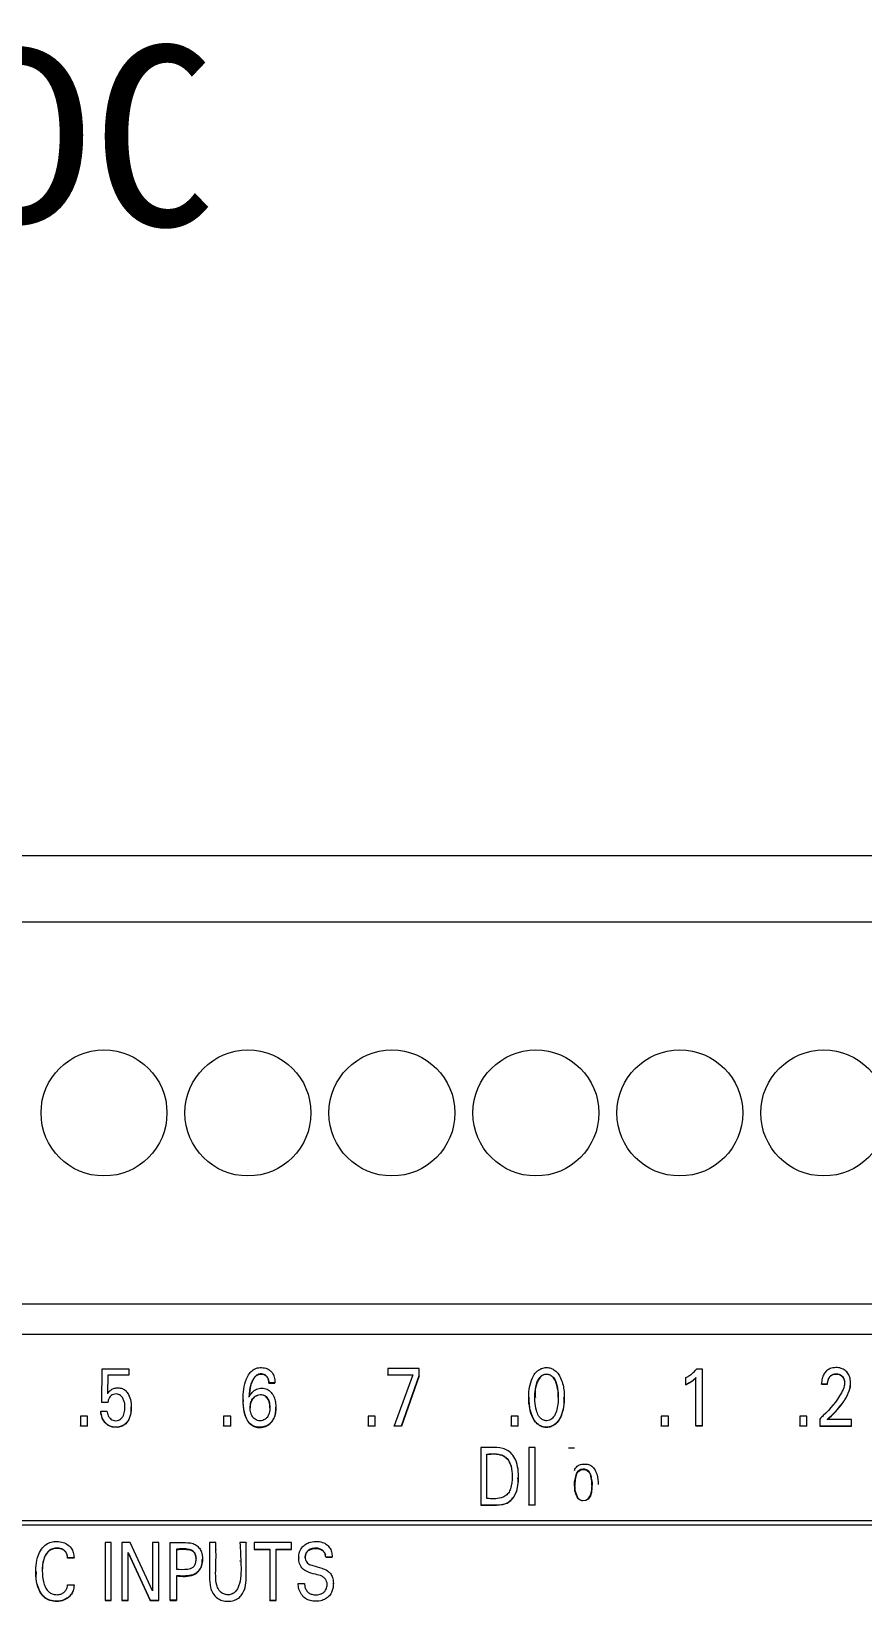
# Model space of a CAD drawing. Header units: millimetres. Extents: x 983 to 2111, y 2638 to 4457.
# Drawn here: x 2006.11 to 2029.21, y 4242.22 to 4285.84 of the extents above; entities that cross this region are included whole.
import ezdxf

# ---------------------------------------------------------------- set-up
doc = ezdxf.new("R2010")
doc.units = ezdxf.units.MM
doc.styles.get("Standard").update_dxf_attribs({"font": ''})
doc.styles.get('Standard').set_extended_font_data('SimSun')

# ---------------------------------------------------------------- blocks, each defined once
blk = doc.blocks.new('1215DCDCDC')
at = {"color": 7, "linetype": 'Continuous', "lineweight": 15}
for p, q in [((1961.489, 4262.945), (2042.769, 4262.945)), ((2042.769, 4261.095), (1961.489, 4261.095)), ((1961.489, 4250.495), (2042.262, 4250.495)), ((2039.879, 4249.645), (1963.129, 4249.645)), ((2008.066, 4247.756), (2008.077, 4248.689)), ((2008.077, 4248.689), (2008.818, 4248.689)), ((2008.238, 4248.515), (2008.228, 4248.002)), ((2008.238, 4248.508), (2008.228, 4247.995)), ((2008.818, 4248.515), (2008.238, 4248.515)), ((2008.238, 4248.515), (2008.238, 4248.508)), ((2008.818, 4248.508), (2008.238, 4248.508)), ((2008.818, 4248.689), (2008.818, 4248.515)), ((2008.818, 4248.515), (2008.818, 4248.508)), ((2016.019, 4248.698), (2016.019, 4248.52)), ((2016.889, 4248.698), (2016.019, 4248.698)), ((2016.019, 4248.52), (2016.709, 4248.52)), ((2016.019, 4248.513), (2016.019, 4248.52)), ((2016.706, 4248.513), (2016.019, 4248.513)), ((2016.709, 4248.52), (2016.193, 4247.102)), ((2016.399, 4247.102), (2016.889, 4248.503)), ((2016.889, 4248.496), (2016.399, 4247.095)), ((2016.889, 4248.503), (2016.889, 4248.698)), ((2016.889, 4248.496), (2016.889, 4248.503)), ((2024.294, 4248.245), (2024.294, 4248.444)), ((2024.575, 4247.102), (2024.575, 4248.443)), ((2024.601, 4248.689), (2024.746, 4248.689)), ((2024.746, 4248.689), (2024.746, 4247.102)), ((2012.878, 4248.299), (2012.71, 4248.299)), ((2012.71, 4248.292), (2012.71, 4248.299)), ((2012.71, 4248.292), (2012.878, 4248.292)), ((2012.878, 4248.292), (2012.878, 4248.299)), ((2024.294, 4248.245), (2024.294, 4248.238)), ((2028.067, 4248.267), (2028.233, 4248.267)), ((2028.067, 4248.26), (2028.067, 4248.267)), ((2028.067, 4248.26), (2028.233, 4248.26)), ((2028.233, 4248.26), (2028.233, 4248.267)), ((2028.871, 4248.299), (2028.871, 4248.306)), ((2008.238, 4247.756), (2008.066, 4247.756)), ((2008.066, 4247.756), (2008.066, 4247.749)), ((2008.238, 4247.749), (2008.066, 4247.749)), ((2008.238, 4247.756), (2008.238, 4247.749)), ((2008.885, 4247.614), (2008.885, 4247.621)), ((2011.996, 4247.827), (2011.996, 4247.82)), ((2012.192, 4247.607), (2012.192, 4247.6)), ((2012.905, 4247.608), (2012.905, 4247.62)), ((2019.931, 4247.899), (2019.931, 4247.892)), ((2020.919, 4247.897), (2020.919, 4247.904)), ((2007.473, 4247.372), (2007.473, 4247.102)), ((2007.671, 4247.372), (2007.473, 4247.372)), ((2007.473, 4247.102), (2007.671, 4247.102)), ((2007.473, 4247.095), (2007.473, 4247.102)), ((2007.671, 4247.102), (2007.671, 4247.372)), ((2007.671, 4247.095), (2007.671, 4247.102)), ((2008.037, 4247.513), (2008.037, 4247.506)), ((2008.037, 4247.513), (2008.212, 4247.513)), ((2011.651, 4247.372), (2011.453, 4247.372)), ((2011.453, 4247.372), (2011.453, 4247.102)), ((2011.453, 4247.102), (2011.651, 4247.102)), ((2011.453, 4247.095), (2011.453, 4247.102)), ((2011.651, 4247.102), (2011.651, 4247.372)), ((2011.651, 4247.095), (2011.651, 4247.102)), ((2015.469, 4247.372), (2015.469, 4247.102)), ((2015.666, 4247.372), (2015.469, 4247.372)), ((2015.469, 4247.102), (2015.666, 4247.102)), ((2015.469, 4247.095), (2015.469, 4247.102)), ((2015.666, 4247.102), (2015.666, 4247.372)), ((2015.666, 4247.095), (2015.666, 4247.102)), ((2016.193, 4247.102), (2016.399, 4247.102)), ((2016.193, 4247.095), (2016.193, 4247.102)), ((2016.399, 4247.095), (2016.399, 4247.102)), ((2019.44, 4247.372), (2019.44, 4247.102)), ((2019.638, 4247.372), (2019.44, 4247.372)), ((2019.44, 4247.102), (2019.638, 4247.102)), ((2019.44, 4247.095), (2019.44, 4247.102)), ((2019.638, 4247.102), (2019.638, 4247.372)), ((2019.638, 4247.095), (2019.638, 4247.102)), ((2023.81, 4247.372), (2023.612, 4247.372)), ((2023.612, 4247.372), (2023.612, 4247.102)), ((2023.612, 4247.102), (2023.81, 4247.102)), ((2023.612, 4247.095), (2023.612, 4247.102)), ((2023.81, 4247.102), (2023.81, 4247.372)), ((2023.81, 4247.095), (2023.81, 4247.102)), ((2024.746, 4247.102), (2024.575, 4247.102)), ((2024.575, 4247.102), (2024.575, 4247.095)), ((2024.746, 4247.102), (2024.746, 4247.095)), ((2027.658, 4247.372), (2027.461, 4247.372)), ((2027.461, 4247.372), (2027.461, 4247.102)), ((2027.461, 4247.102), (2027.658, 4247.102)), ((2027.461, 4247.095), (2027.461, 4247.102)), ((2027.658, 4247.102), (2027.658, 4247.372)), ((2027.658, 4247.095), (2027.658, 4247.102)), ((2028.015, 4247.293), (2028.015, 4247.102)), ((2028.015, 4247.102), (2028.897, 4247.102)), ((2028.015, 4247.102), (2028.015, 4247.095)), ((2028.897, 4247.276), (2028.223, 4247.276)), ((2028.897, 4247.102), (2028.897, 4247.276)), ((2028.897, 4247.095), (2028.897, 4247.102)), ((2007.671, 4247.095), (2007.473, 4247.095)), ((2011.651, 4247.095), (2011.453, 4247.095)), ((2015.666, 4247.095), (2015.469, 4247.095)), ((2016.399, 4247.095), (2016.193, 4247.095)), ((2019.638, 4247.095), (2019.44, 4247.095)), ((2023.81, 4247.095), (2023.612, 4247.095)), ((2024.746, 4247.095), (2024.575, 4247.095)), ((2027.658, 4247.095), (2027.461, 4247.095)), ((2028.015, 4247.095), (2028.897, 4247.095)), ((2018.595, 4246.503), (2018.595, 4244.907)), ((2018.77, 4245.088), (2018.77, 4246.322)), ((2020.108, 4246.503), (2019.933, 4246.503)), ((2019.933, 4246.503), (2019.933, 4244.907)), ((2020.108, 4244.907), (2020.108, 4246.503)), ((2021.035, 4246.497), (2021.2, 4246.497)), ((2021.2, 4245.875), (2021.2, 4245.868)), ((2019.645, 4245.66), (2019.645, 4245.667)), ((2021.198, 4245.458), (2021.198, 4245.451)), ((2021.697, 4245.462), (2021.697, 4245.469)), ((2018.595, 4244.907), (2018.595, 4244.9)), ((2019.933, 4244.907), (2020.108, 4244.907)), ((2019.933, 4244.9), (2019.933, 4244.907)), ((2020.108, 4244.9), (2019.933, 4244.9)), ((2020.108, 4244.9), (2020.108, 4244.907)), ((1982.329, 4244.359), (2041.434, 4244.359)), ((1982.329, 4244.352), (2041.434, 4244.352)), ((2041.324, 4244.469), (1982.439, 4244.469)), ((2008.162, 4243.86), (2008.162, 4242.264)), ((2008.326, 4243.86), (2008.162, 4243.86)), ((2008.326, 4242.264), (2008.326, 4243.86)), ((2008.624, 4243.86), (2008.624, 4242.264)), ((2008.852, 4243.86), (2008.624, 4243.86)), ((2009.477, 4242.522), (2008.852, 4243.86)), ((2009.477, 4243.86), (2009.477, 4242.522)), ((2009.651, 4243.86), (2009.477, 4243.86)), ((2009.651, 4242.264), (2009.651, 4243.86)), ((2009.965, 4242.264), (2009.965, 4243.86)), ((2010.14, 4243.679), (2010.14, 4243.123)), ((2011.238, 4243.86), (2011.063, 4243.86)), ((2011.238, 4243.677), (2011.238, 4243.67)), ((2012.079, 4243.86), (2011.905, 4243.86)), ((2011.905, 4243.86), (2011.905, 4243.853)), ((2012.079, 4243.86), (2012.079, 4243.853)), ((2012.305, 4243.86), (2012.305, 4243.679)), ((2013.338, 4243.86), (2012.305, 4243.86)), ((2012.305, 4243.679), (2012.734, 4243.679)), ((2012.305, 4243.679), (2012.305, 4243.672)), ((2012.305, 4243.672), (2012.734, 4243.672)), ((2012.734, 4243.679), (2012.734, 4242.264)), ((2012.909, 4243.679), (2013.338, 4243.679)), ((2012.909, 4242.264), (2012.909, 4243.679)), ((2012.909, 4243.672), (2013.338, 4243.672)), ((2013.338, 4243.679), (2013.338, 4243.86)), ((2013.338, 4243.672), (2013.338, 4243.679)), ((2007.296, 4243.437), (2007.117, 4243.437)), ((2007.117, 4243.437), (2007.117, 4243.43)), ((2007.296, 4243.43), (2007.117, 4243.43)), ((2007.296, 4243.438), (2007.296, 4243.445)), ((2007.296, 4243.43), (2007.296, 4243.437)), ((2008.798, 4243.588), (2009.416, 4242.264)), ((2008.798, 4242.264), (2008.798, 4243.588)), ((2008.798, 4243.581), (2009.416, 4242.257)), ((2010.863, 4243.394), (2010.863, 4243.401)), ((2011.238, 4243.376), (2011.238, 4243.383)), ((2011.905, 4243.35), (2011.905, 4243.357)), ((2013.539, 4243.44), (2013.539, 4243.433)), ((2014.289, 4243.454), (2014.289, 4243.461)), ((2014.467, 4243.461), (2014.289, 4243.461)), ((2014.289, 4243.454), (2014.467, 4243.454)), ((2014.467, 4243.469), (2014.467, 4243.476)), ((2014.467, 4243.454), (2014.467, 4243.461)), ((2006.235, 4243.055), (2006.235, 4243.048)), ((2010.14, 4242.942), (2010.14, 4242.264)), ((2011.061, 4242.989), (2011.061, 4242.982)), ((2012.082, 4242.947), (2012.082, 4242.954)), ((2007.117, 4242.687), (2007.296, 4242.687)), ((2007.296, 4242.68), (2007.296, 4242.687)), ((2013.527, 4242.727), (2013.703, 4242.727)), ((2013.527, 4242.716), (2013.527, 4242.709)), ((2014.501, 4242.727), (2014.501, 4242.734)), ((2008.162, 4242.264), (2008.326, 4242.264)), ((2008.162, 4242.264), (2008.162, 4242.257)), ((2008.162, 4242.257), (2008.326, 4242.257)), ((2008.326, 4242.257), (2008.326, 4242.264)), ((2008.624, 4242.264), (2008.798, 4242.264)), ((2008.624, 4242.264), (2008.624, 4242.257)), ((2008.624, 4242.257), (2008.798, 4242.257)), ((2008.798, 4242.257), (2008.798, 4242.264)), ((2009.416, 4242.264), (2009.651, 4242.264)), ((2009.416, 4242.257), (2009.416, 4242.264)), ((2009.416, 4242.257), (2009.651, 4242.257)), ((2009.651, 4242.257), (2009.651, 4242.264)), ((2010.14, 4242.264), (2009.965, 4242.264)), ((2009.965, 4242.257), (2009.965, 4242.264)), ((2009.965, 4242.257), (2010.14, 4242.257)), ((2010.14, 4242.264), (2010.14, 4242.257)), ((2012.734, 4242.257), (2012.734, 4242.264)), ((2012.734, 4242.264), (2012.909, 4242.264)), ((2012.734, 4242.257), (2012.909, 4242.257)), ((2012.909, 4242.257), (2012.909, 4242.264))]:
    blk.add_line(p, q, dxfattribs=at)
at = {"color": 7, "linetype": 'Continuous', "lineweight": 15, "flags": 128}
for points in [[(2008.871, 4247.614), (2008.871, 4247.445), (2008.817, 4247.281), (2008.733, 4247.164), (2008.634, 4247.095), (2008.518, 4247.062), (2008.362, 4247.07), (2008.246, 4247.118), (2008.153, 4247.2), (2008.081, 4247.317), (2008.037, 4247.506), (2008.037, 4247.506)], [(2021.429, 4245.899), (2021.361, 4245.882), (2021.305, 4245.843), (2021.26, 4245.782), (2021.228, 4245.699), (2021.199, 4245.388), (2021.23, 4245.217), (2021.298, 4245.094), (2021.327, 4245.066), (2021.36, 4245.046), (2021.396, 4245.033), (2021.436, 4245.027), (2021.514, 4245.038), (2021.549, 4245.054), (2021.581, 4245.079), (2021.623, 4245.129), (2021.655, 4245.193), (2021.692, 4245.367), (2021.674, 4245.679), (2021.647, 4245.763), (2021.607, 4245.828), (2021.556, 4245.872), (2021.487, 4245.899), (2021.475, 4245.902), (2021.472, 4245.903), (2021.471, 4245.903), (2021.471, 4245.903), (2021.471, 4245.903), (2021.471, 4245.903), (2021.471, 4245.903), (2021.471, 4245.903), (2021.471, 4245.903), (2021.47, 4245.903), (2021.47, 4245.903), (2021.471, 4245.903), (2021.471, 4245.903), (2021.472, 4245.903), (2021.472, 4245.903), (2021.472, 4245.903), (2021.472, 4245.903), (2021.472, 4245.903), (2021.471, 4245.903), (2021.471, 4245.903), (2021.471, 4245.903), (2021.47, 4245.903), (2021.471, 4245.903), (2021.471, 4245.903), (2021.472, 4245.903), (2021.472, 4245.903), (2021.472, 4245.903), (2021.472, 4245.903), (2021.472, 4245.903), (2021.472, 4245.903), (2021.472, 4245.903), (2021.471, 4245.903), (2021.471, 4245.903), (2021.471, 4245.903), (2021.471, 4245.903), (2021.471, 4245.903), (2021.471, 4245.903), (2021.471, 4245.903), (2021.472, 4245.903), (2021.472, 4245.903), (2021.472, 4245.903), (2021.472, 4245.903), (2021.472, 4245.903), (2021.472, 4245.903), (2021.471, 4245.903), (2021.471, 4245.903), (2021.471, 4245.903), (2021.471, 4245.903), (2021.471, 4245.903), (2021.472, 4245.903), (2021.472, 4245.903), (2021.472, 4245.903), (2021.472, 4245.903), (2021.472, 4245.903), (2021.471, 4245.903), (2021.471, 4245.903), (2021.471, 4245.903), (2021.471, 4245.903), (2021.471, 4245.903), (2021.471, 4245.903), (2021.472, 4245.903), (2021.472, 4245.903), (2021.472, 4245.903), (2021.472, 4245.903), (2021.472, 4245.903), (2021.472, 4245.903), (2021.472, 4245.903), (2021.472, 4245.903), (2021.471, 4245.903), (2021.471, 4245.903), (2021.471, 4245.903), (2021.471, 4245.903), (2021.471, 4245.903), (2021.471, 4245.903), (2021.472, 4245.903), (2021.472, 4245.903), (2021.472, 4245.903), (2021.472, 4245.903), (2021.472, 4245.903), (2021.472, 4245.903), (2021.471, 4245.903), (2021.471, 4245.903), (2021.471, 4245.903), (2021.471, 4245.903), (2021.472, 4245.903), (2021.472, 4245.903), (2021.472, 4245.903), (2021.472, 4245.903), (2021.472, 4245.903), (2021.472, 4245.903), (2021.471, 4245.903), (2021.471, 4245.903), (2021.471, 4245.903), (2021.471, 4245.903), (2021.471, 4245.903), (2021.471, 4245.903), (2021.472, 4245.903), (2021.472, 4245.903), (2021.473, 4245.903), (2021.473, 4245.903), (2021.473, 4245.903), (2021.472, 4245.903), (2021.472, 4245.903), (2021.472, 4245.903), (2021.472, 4245.903), (2021.472, 4245.903), (2021.506, 4245.896), (2021.508, 4245.896), (2021.508, 4245.896), (2021.508, 4245.896), (2021.508, 4245.896), (2021.509, 4245.896), (2021.509, 4245.896), (2021.509, 4245.896), (2021.509, 4245.896), (2021.509, 4245.896), (2021.509, 4245.896), (2021.508, 4245.896), (2021.508, 4245.896), (2021.508, 4245.896), (2021.507, 4245.896), (2021.508, 4245.896), (2021.508, 4245.896), (2021.509, 4245.896), (2021.509, 4245.896), (2021.509, 4245.896), (2021.509, 4245.896), (2021.508, 4245.896), (2021.508, 4245.896), (2021.507, 4245.896), (2021.507, 4245.896), (2021.507, 4245.896), (2021.508, 4245.896), (2021.508, 4245.896), (2021.509, 4245.896), (2021.509, 4245.896), (2021.509, 4245.896), (2021.509, 4245.896), (2021.509, 4245.896), (2021.508, 4245.896), (2021.507, 4245.896), (2021.507, 4245.896), (2021.507, 4245.896), (2021.507, 4245.896), (2021.507, 4245.896), (2021.508, 4245.896), (2021.508, 4245.896), (2021.509, 4245.896), (2021.509, 4245.896), (2021.509, 4245.896), (2021.509, 4245.896), (2021.509, 4245.896), (2021.509, 4245.896), (2021.508, 4245.896), (2021.507, 4245.896), (2021.507, 4245.896), (2021.507, 4245.896), (2021.507, 4245.896), (2021.507, 4245.896), (2021.509, 4245.896), (2021.509, 4245.896), (2021.509, 4245.896), (2021.508, 4245.896), (2021.508, 4245.896), (2021.507, 4245.896), (2021.507, 4245.896), (2021.507, 4245.896), (2021.507, 4245.896), (2021.507, 4245.896), (2021.508, 4245.896), (2021.508, 4245.896), (2021.509, 4245.896), (2021.509, 4245.896), (2021.509, 4245.896), (2021.508, 4245.896), (2021.507, 4245.896), (2021.507, 4245.896), (2021.507, 4245.896), (2021.507, 4245.896), (2021.507, 4245.896), (2021.507, 4245.896), (2021.507, 4245.896), (2021.508, 4245.896), (2021.508, 4245.896), (2021.508, 4245.896), (2021.508, 4245.896), (2021.508, 4245.896), (2021.508, 4245.896), (2021.508, 4245.896), (2021.507, 4245.896), (2021.507, 4245.896), (2021.507, 4245.896), (2021.507, 4245.896), (2021.507, 4245.896), (2021.507, 4245.896), (2021.508, 4245.896), (2021.508, 4245.896), (2021.509, 4245.896), (2021.509, 4245.896), (2021.509, 4245.896), (2021.508, 4245.896), (2021.508, 4245.896), (2021.507, 4245.896), (2021.507, 4245.896), (2021.484, 4245.899), (2021.429, 4245.899)], [(2021.429, 4245.899), (2021.376, 4245.888), (2021.327, 4245.864), (2021.287, 4245.825), (2021.256, 4245.774), (2021.202, 4245.544), (2021.209, 4245.31), (2021.298, 4245.094), (2021.359, 4245.046), (2021.436, 4245.027), (2021.514, 4245.038), (2021.581, 4245.079), (2021.654, 4245.191), (2021.687, 4245.317), (2021.696, 4245.524), (2021.651, 4245.754), (2021.612, 4245.823), (2021.553, 4245.875), (2021.487, 4245.899), (2021.471, 4245.903), (2021.471, 4245.903), (2021.471, 4245.903), (2021.471, 4245.903), (2021.471, 4245.903), (2021.472, 4245.903), (2021.476, 4245.902), (2021.5, 4245.897), (2021.508, 4245.896), (2021.509, 4245.896), (2021.509, 4245.896), (2021.508, 4245.896), (2021.483, 4245.899), (2021.429, 4245.899)], [(2021.429, 4245.892), (2021.483, 4245.892), (2021.508, 4245.889), (2021.509, 4245.889), (2021.509, 4245.889), (2021.508, 4245.889), (2021.5, 4245.89), (2021.476, 4245.895), (2021.472, 4245.896), (2021.471, 4245.896), (2021.471, 4245.896), (2021.471, 4245.896), (2021.471, 4245.896), (2021.471, 4245.896), (2021.487, 4245.892), (2021.553, 4245.867), (2021.612, 4245.816), (2021.651, 4245.747), (2021.696, 4245.517), (2021.677, 4245.256), (2021.642, 4245.157), (2021.581, 4245.072), (2021.514, 4245.031), (2021.436, 4245.02), (2021.359, 4245.039), (2021.298, 4245.087), (2021.209, 4245.303), (2021.202, 4245.537), (2021.256, 4245.767), (2021.287, 4245.818), (2021.327, 4245.857), (2021.376, 4245.881), (2021.429, 4245.892)]]:
    blk.add_lwpolyline(points, dxfattribs=at)
at = {"color": 7, "linetype": 'Continuous', "lineweight": 15}
for centre in [(2008.129, 4255.795), (2012.129, 4255.795), (2016.129, 4255.795), (2020.129, 4255.795), (2024.129, 4255.795), (2028.129, 4255.795)]:
    blk.add_circle(centre, 1.75, dxfattribs=at)
for points, knots in [([(2012.164, 4247.912), (2012.19, 4247.955), (2012.242, 4248.039), (2012.343, 4248.117), (2012.438, 4248.147), (2012.514, 4248.153), (2012.589, 4248.145), (2012.659, 4248.121), (2012.721, 4248.085), (2012.794, 4248.016), (2012.858, 4247.909), (2012.898, 4247.762), (2012.908, 4247.61), (2012.897, 4247.458), (2012.853, 4247.313), (2012.773, 4247.188), (2012.65, 4247.098), (2012.504, 4247.061), (2012.378, 4247.066), (2012.284, 4247.097), (2012.198, 4247.148), (2012.09, 4247.274), (2012.009, 4247.515), (2011.984, 4247.909), (2012.019, 4248.283), (2012.158, 4248.554), (2012.265, 4248.663), (2012.399, 4248.721), (2012.523, 4248.726), (2012.622, 4248.708), (2012.692, 4248.68), (2012.752, 4248.638), (2012.816, 4248.568), (2012.869, 4248.452), (2012.875, 4248.353), (2012.878, 4248.299)], [0, 0, 0, 0, 0.031205, 0.062412, 0.077619, 0.09375, 0.109593, 0.125093, 0.139755, 0.154716, 0.187698, 0.21698, 0.250214, 0.28343, 0.312744, 0.344756, 0.375225, 0.406418, 0.437758, 0.453062, 0.468188, 0.500393, 0.554892, 0.625212, 0.74961, 0.784945, 0.815246, 0.843931, 0.874954, 0.891494, 0.906959, 0.922068, 0.937583, 0.966322, 1, 1, 1, 1]), ([(2012.71, 4248.299), (2012.709, 4248.325), (2012.706, 4248.373), (2012.683, 4248.442), (2012.641, 4248.5), (2012.578, 4248.537), (2012.506, 4248.55), (2012.434, 4248.541), (2012.367, 4248.51), (2012.305, 4248.452), (2012.251, 4248.362), (2012.187, 4248.18), (2012.173, 4248.025), (2012.164, 4247.912)], [0, 0, 0, 0, 0.0671646, 0.1248936, 0.1881008, 0.2496408, 0.3112299, 0.3750459, 0.4350519, 0.5003343, 0.5943506, 0.7068917, 1, 1, 1, 1]), ([(2012.164, 4247.905), (2012.173, 4248.018), (2012.187, 4248.173), (2012.251, 4248.355), (2012.305, 4248.445), (2012.367, 4248.503), (2012.434, 4248.534), (2012.506, 4248.543), (2012.578, 4248.53), (2012.641, 4248.493), (2012.683, 4248.435), (2012.706, 4248.366), (2012.709, 4248.318), (2012.71, 4248.292)], [0, 0, 0, 0, 0.293107, 0.405648, 0.499663, 0.564941, 0.624949, 0.688765, 0.750354, 0.811894, 0.875101, 0.93283, 1, 1, 1, 1]), ([(2020.267, 4248.689), (2020.226, 4248.664), (2020.143, 4248.616), (2020.032, 4248.462), (2019.935, 4248.17), (2019.914, 4247.793), (2019.986, 4247.454), (2020.085, 4247.248), (2020.198, 4247.13), (2020.328, 4247.069), (2020.463, 4247.06), (2020.585, 4247.096), (2020.693, 4247.171), (2020.803, 4247.305), (2020.905, 4247.591), (2020.937, 4247.964), (2020.874, 4248.316), (2020.772, 4248.528), (2020.669, 4248.647), (2020.55, 4248.709), (2020.421, 4248.73), (2020.325, 4248.713), (2020.275, 4248.692), (2020.267, 4248.689)], [0, 0, 0, 0, 0.033388, 0.066582, 0.130754, 0.248636, 0.327606, 0.373381, 0.407187, 0.441154, 0.47175, 0.500588, 0.52894, 0.563199, 0.620971, 0.739241, 0.824036, 0.869221, 0.903878, 0.932814, 0.961654, 0.994215, 1, 1, 1, 1]), ([(2020.615, 4248.445), (2020.593, 4248.467), (2020.549, 4248.512), (2020.461, 4248.544), (2020.376, 4248.542), (2020.298, 4248.51), (2020.221, 4248.438), (2020.14, 4248.286), (2020.084, 4247.973), (2020.103, 4247.648), (2020.188, 4247.4), (2020.261, 4247.306), (2020.343, 4247.257), (2020.432, 4247.241), (2020.512, 4247.259), (2020.586, 4247.306), (2020.662, 4247.403), (2020.74, 4247.624), (2020.76, 4247.904), (2020.734, 4248.166), (2020.687, 4248.306), (2020.661, 4248.392), (2020.631, 4248.427), (2020.615, 4248.445)], [0, 0, 0, 0, 0.0294475, 0.0590385, 0.0844567, 0.1084394, 0.136686, 0.1822205, 0.2688086, 0.4336646, 0.4840031, 0.5139467, 0.5440141, 0.5722359, 0.5963115, 0.6194975, 0.6537661, 0.7109037, 0.8382448, 0.9160356, 0.9570449, 0.978066, 1, 1, 1, 1]), ([(2020.615, 4248.438), (2020.593, 4248.46), (2020.549, 4248.505), (2020.461, 4248.537), (2020.376, 4248.534), (2020.298, 4248.503), (2020.221, 4248.431), (2020.142, 4248.279), (2020.095, 4248.086), (2020.112, 4247.943), (2020.118, 4247.89)], [0, 0, 0, 0, 0.092411, 0.185279, 0.265049, 0.340316, 0.428963, 0.571858, 0.843604, 1, 1, 1, 1]), ([(2020.745, 4247.9), (2020.746, 4247.917), (2020.758, 4248.015), (2020.732, 4248.159), (2020.688, 4248.299), (2020.661, 4248.385), (2020.631, 4248.42), (2020.615, 4248.438)], [0, 0, 0, 0, 0.088699, 0.52696, 0.758, 0.876417, 1, 1, 1, 1]), ([(2024.294, 4248.444), (2024.324, 4248.459), (2024.382, 4248.49), (2024.489, 4248.568), (2024.556, 4248.641), (2024.601, 4248.689)], [0, 0, 0, 0, 0.251516, 0.502962, 1, 1, 1, 1]), ([(2024.575, 4248.443), (2024.554, 4248.422), (2024.513, 4248.381), (2024.422, 4248.311), (2024.345, 4248.271), (2024.294, 4248.245)], [0, 0, 0, 0, 0.250721, 0.501678, 1, 1, 1, 1]), ([(2024.575, 4248.436), (2024.554, 4248.415), (2024.513, 4248.374), (2024.422, 4248.304), (2024.345, 4248.264), (2024.294, 4248.238)], [0, 0, 0, 0, 0.2507098, 0.5016837, 1, 1, 1, 1]), ([(2028.233, 4248.267), (2028.237, 4248.314), (2028.242, 4248.387), (2028.293, 4248.475), (2028.353, 4248.527), (2028.433, 4248.553), (2028.515, 4248.551), (2028.592, 4248.525), (2028.649, 4248.478), (2028.692, 4248.407), (2028.71, 4248.316), (2028.696, 4248.178), (2028.536, 4247.835), (2028.275, 4247.544), (2028.048, 4247.325), (2028.015, 4247.293)], [0, 0, 0, 0, 0.06741, 0.106803, 0.146378, 0.181674, 0.227911, 0.263638, 0.29947, 0.334313, 0.383257, 0.433455, 0.535618, 0.932794, 1, 1, 1, 1]), ([(2028.223, 4247.276), (2028.378, 4247.425), (2028.606, 4247.646), (2028.812, 4247.993), (2028.879, 4248.232), (2028.868, 4248.418), (2028.815, 4248.553), (2028.727, 4248.65), (2028.605, 4248.712), (2028.46, 4248.729), (2028.317, 4248.706), (2028.203, 4248.635), (2028.124, 4248.538), (2028.075, 4248.412), (2028.07, 4248.318), (2028.067, 4248.267)], [0, 0, 0, 0, 0.2481, 0.367222, 0.466451, 0.531142, 0.581619, 0.632334, 0.679801, 0.738136, 0.798607, 0.8449, 0.89108, 0.941291, 1, 1, 1, 1]), ([(2028.233, 4248.26), (2028.237, 4248.307), (2028.242, 4248.38), (2028.293, 4248.468), (2028.353, 4248.52), (2028.433, 4248.546), (2028.515, 4248.544), (2028.592, 4248.518), (2028.649, 4248.471), (2028.691, 4248.4), (2028.708, 4248.336), (2028.704, 4248.296), (2028.703, 4248.29)], [0, 0, 0, 0, 0.171485, 0.271705, 0.37238, 0.462165, 0.579789, 0.670671, 0.761832, 0.850467, 0.974968, 1, 1, 1, 1]), ([(2008.228, 4248.002), (2008.258, 4248.04), (2008.31, 4248.106), (2008.419, 4248.155), (2008.528, 4248.166), (2008.641, 4248.146), (2008.744, 4248.078), (2008.829, 4247.957), (2008.892, 4247.744), (2008.893, 4247.504), (2008.829, 4247.293), (2008.744, 4247.171), (2008.637, 4247.096), (2008.507, 4247.061), (2008.37, 4247.066), (2008.242, 4247.118), (2008.145, 4247.206), (2008.064, 4247.338), (2008.047, 4247.448), (2008.037, 4247.513)], [0, 0, 0, 0, 0.057484, 0.09768, 0.137663, 0.185171, 0.229564, 0.280247, 0.356512, 0.489432, 0.557583, 0.614562, 0.661961, 0.709331, 0.771003, 0.820223, 0.869372, 0.923414, 1, 1, 1, 1]), ([(2008.212, 4247.513), (2008.221, 4247.469), (2008.236, 4247.397), (2008.289, 4247.315), (2008.347, 4247.269), (2008.419, 4247.246), (2008.495, 4247.245), (2008.566, 4247.269), (2008.626, 4247.318), (2008.681, 4247.409), (2008.718, 4247.569), (2008.712, 4247.736), (2008.658, 4247.873), (2008.603, 4247.944), (2008.533, 4247.982), (2008.464, 4247.992), (2008.392, 4247.984), (2008.327, 4247.948), (2008.277, 4247.892), (2008.247, 4247.826), (2008.24, 4247.778), (2008.238, 4247.756)], [0, 0, 0, 0, 0.076649, 0.125025, 0.163247, 0.201485, 0.251845, 0.289559, 0.327256, 0.382809, 0.468112, 0.605523, 0.661422, 0.717767, 0.755628, 0.79343, 0.835595, 0.878715, 0.916638, 0.9621, 1, 1, 1, 1]), ([(2028.223, 4247.269), (2028.379, 4247.418), (2028.609, 4247.639), (2028.808, 4247.986), (2028.877, 4248.185), (2028.868, 4248.284), (2028.866, 4248.298)], [0, 0, 0, 0, 0.513462, 0.76, 0.965355, 1, 1, 1, 1]), ([(2011.996, 4247.82), (2011.996, 4247.819), (2011.978, 4247.708), (2012.016, 4247.507), (2012.089, 4247.267), (2012.198, 4247.141), (2012.284, 4247.09), (2012.378, 4247.059), (2012.504, 4247.054), (2012.65, 4247.091), (2012.773, 4247.181), (2012.854, 4247.306), (2012.895, 4247.45), (2012.909, 4247.552), (2012.904, 4247.606), (2012.904, 4247.608)], [0, 0, 0, 0, 0.001475, 0.188183, 0.33289, 0.418404, 0.458564, 0.499198, 0.582413, 0.665237, 0.746138, 0.831135, 0.908967, 0.997166, 1, 1, 1, 1]), ([(2012.39, 4247.946), (2012.369, 4247.937), (2012.328, 4247.92), (2012.277, 4247.876), (2012.236, 4247.819), (2012.202, 4247.73), (2012.183, 4247.654), (2012.19, 4247.603), (2012.191, 4247.6)], [0, 0, 0, 0, 0.157735, 0.3110607, 0.4700469, 0.643733, 0.9764629, 1, 1, 1, 1]), ([(2012.39, 4247.953), (2012.369, 4247.945), (2012.328, 4247.927), (2012.276, 4247.883), (2012.236, 4247.826), (2012.201, 4247.737), (2012.182, 4247.614), (2012.199, 4247.489), (2012.232, 4247.393), (2012.273, 4247.33), (2012.328, 4247.282), (2012.395, 4247.253), (2012.468, 4247.24), (2012.542, 4247.249), (2012.608, 4247.284), (2012.659, 4247.335), (2012.697, 4247.394), (2012.73, 4247.486), (2012.742, 4247.618), (2012.729, 4247.749), (2012.694, 4247.841), (2012.657, 4247.897), (2012.606, 4247.944), (2012.54, 4247.971), (2012.465, 4247.975), (2012.416, 4247.961), (2012.39, 4247.953)], [0, 0, 0, 0, 0.033135, 0.065346, 0.098743, 0.135229, 0.205124, 0.278974, 0.319051, 0.354838, 0.388732, 0.423503, 0.461639, 0.496225, 0.530909, 0.569316, 0.600598, 0.63428, 0.71309, 0.792574, 0.826114, 0.857024, 0.892348, 0.92546, 0.960216, 1, 1, 1, 1]), ([(2012.736, 4247.605), (2012.736, 4247.606), (2012.743, 4247.662), (2012.728, 4247.742), (2012.694, 4247.833), (2012.657, 4247.89), (2012.606, 4247.937), (2012.54, 4247.964), (2012.465, 4247.968), (2012.416, 4247.954), (2012.39, 4247.946)], [0, 0, 0, 0, 0.00927, 0.283725, 0.399557, 0.50628, 0.628266, 0.742606, 0.862623, 1, 1, 1, 1]), ([(2020.9, 4247.896), (2020.905, 4247.831), (2020.918, 4247.664), (2020.859, 4247.434), (2020.761, 4247.234), (2020.643, 4247.122), (2020.517, 4247.062), (2020.389, 4247.052), (2020.267, 4247.086), (2020.159, 4247.157), (2020.048, 4247.3), (2019.949, 4247.55), (2019.944, 4247.768), (2019.941, 4247.893)], [0, 0, 0, 0, 0.0909345, 0.2345134, 0.325559, 0.3995449, 0.4584867, 0.5175853, 0.5747047, 0.6324634, 0.6953236, 0.8267291, 1, 1, 1, 1]), ([(2018.595, 4244.907), (2018.71, 4244.907), (2018.941, 4244.907), (2019.24, 4244.908), (2019.439, 4245.032), (2019.559, 4245.187), (2019.651, 4245.458), (2019.653, 4245.778), (2019.607, 4246.082), (2019.507, 4246.284), (2019.369, 4246.415), (2019.159, 4246.508), (2018.892, 4246.503), (2018.688, 4246.503), (2018.595, 4246.503)], [0, 0, 0, 0, 0.110029, 0.220923, 0.274242, 0.327295, 0.404618, 0.541705, 0.628069, 0.696484, 0.75123, 0.805879, 0.911044, 1, 1, 1, 1]), ([(2018.77, 4246.322), (2018.911, 4246.332), (2019.092, 4246.345), (2019.29, 4246.243), (2019.383, 4246.136), (2019.462, 4245.953), (2019.476, 4245.68), (2019.458, 4245.421), (2019.371, 4245.234), (2019.277, 4245.142), (2019.074, 4245.065), (2018.902, 4245.078), (2018.77, 4245.088)], [0, 0, 0, 0, 0.183328, 0.237197, 0.291064, 0.370606, 0.500046, 0.654559, 0.713754, 0.773407, 0.825717, 1, 1, 1, 1]), ([(2018.77, 4246.315), (2018.911, 4246.325), (2019.092, 4246.338), (2019.29, 4246.236), (2019.383, 4246.129), (2019.462, 4245.95), (2019.466, 4245.798), (2019.468, 4245.705)], [0, 0, 0, 0, 0.371215, 0.480294, 0.589367, 0.750429, 1, 1, 1, 1]), ([(2021.2, 4245.868), (2021.209, 4245.89), (2021.228, 4245.934), (2021.277, 4245.986), (2021.338, 4246.024), (2021.434, 4246.045), (2021.534, 4246.047), (2021.625, 4246.02), (2021.704, 4245.972), (2021.778, 4245.879), (2021.852, 4245.705), (2021.858, 4245.564), (2021.862, 4245.471)], [0, 0, 0, 0, 0.064088, 0.126331, 0.18556, 0.251924, 0.386146, 0.445426, 0.502967, 0.628589, 0.753888, 1, 1, 1, 1]), ([(2018.595, 4244.9), (2018.71, 4244.9), (2018.941, 4244.9), (2019.239, 4244.901), (2019.44, 4245.025), (2019.558, 4245.18), (2019.639, 4245.398), (2019.635, 4245.57), (2019.632, 4245.66)], [0, 0, 0, 0, 0.224544, 0.450853, 0.559665, 0.667934, 0.825729, 1, 1, 1, 1]), ([(2007.296, 4242.687), (2007.291, 4242.632), (2007.281, 4242.531), (2007.208, 4242.401), (2007.102, 4242.306), (2006.953, 4242.24), (2006.768, 4242.224), (2006.576, 4242.265), (2006.418, 4242.385), (2006.296, 4242.586), (2006.217, 4242.949), (2006.23, 4243.327), (2006.352, 4243.637), (2006.471, 4243.787), (2006.624, 4243.872), (2006.786, 4243.898), (2006.95, 4243.886), (2007.106, 4243.825), (2007.222, 4243.721), (2007.287, 4243.583), (2007.293, 4243.487), (2007.296, 4243.437)], [0, 0, 0, 0, 0.043782, 0.080148, 0.116489, 0.155789, 0.208203, 0.262041, 0.308352, 0.362356, 0.446404, 0.601879, 0.655976, 0.710501, 0.751366, 0.792136, 0.839363, 0.881396, 0.923684, 0.960131, 1, 1, 1, 1]), ([(2007.117, 4243.43), (2007.114, 4243.462), (2007.11, 4243.52), (2007.071, 4243.596), (2007.012, 4243.651), (2006.928, 4243.693), (2006.82, 4243.706), (2006.703, 4243.69), (2006.601, 4243.635), (2006.511, 4243.536), (2006.433, 4243.35), (2006.402, 4243.18), (2006.415, 4243.074), (2006.416, 4243.071)], [0, 0, 0, 0, 0.0735, 0.133588, 0.193668, 0.259023, 0.349103, 0.442806, 0.52772, 0.612492, 0.750458, 0.99286, 1, 1, 1, 1]), ([(2007.117, 4243.437), (2007.114, 4243.469), (2007.11, 4243.527), (2007.071, 4243.603), (2007.012, 4243.658), (2006.928, 4243.7), (2006.82, 4243.713), (2006.703, 4243.697), (2006.601, 4243.642), (2006.511, 4243.543), (2006.43, 4243.356), (2006.405, 4243.071), (2006.428, 4242.797), (2006.507, 4242.597), (2006.587, 4242.491), (2006.69, 4242.43), (2006.798, 4242.41), (2006.903, 4242.418), (2006.998, 4242.46), (2007.066, 4242.525), (2007.104, 4242.606), (2007.113, 4242.661), (2007.117, 4242.687)], [0, 0, 0, 0, 0.036409, 0.06617, 0.095931, 0.128301, 0.17292, 0.219334, 0.261393, 0.303382, 0.371722, 0.491787, 0.630191, 0.684345, 0.73899, 0.779035, 0.819055, 0.863157, 0.89923, 0.935378, 0.969537, 1, 1, 1, 1]), ([(2009.965, 4243.86), (2010.128, 4243.866), (2010.342, 4243.874), (2010.599, 4243.844), (2010.718, 4243.777), (2010.803, 4243.681), (2010.861, 4243.536), (2010.87, 4243.365), (2010.839, 4243.195), (2010.765, 4243.07), (2010.663, 4242.988), (2010.452, 4242.92), (2010.275, 4242.932), (2010.14, 4242.942)], [0, 0, 0, 0, 0.224956, 0.293411, 0.351037, 0.408758, 0.466231, 0.563303, 0.64116, 0.700166, 0.759308, 0.816299, 1, 1, 1, 1]), ([(2010.14, 4243.123), (2010.244, 4243.118), (2010.376, 4243.113), (2010.536, 4243.134), (2010.607, 4243.177), (2010.655, 4243.239), (2010.688, 4243.326), (2010.691, 4243.429), (2010.674, 4243.53), (2010.628, 4243.605), (2010.565, 4243.656), (2010.399, 4243.697), (2010.256, 4243.687), (2010.14, 4243.679)], [0, 0, 0, 0, 0.2170551, 0.2749223, 0.3334321, 0.3832136, 0.4376628, 0.5238375, 0.5960577, 0.6490317, 0.7021578, 0.7603149, 1, 1, 1, 1]), ([(2010.14, 4243.672), (2010.233, 4243.675), (2010.356, 4243.678), (2010.505, 4243.667), (2010.581, 4243.639), (2010.636, 4243.588), (2010.677, 4243.515), (2010.683, 4243.458), (2010.686, 4243.424)], [0, 0, 0, 0, 0.402476, 0.537208, 0.643974, 0.751333, 0.853782, 1, 1, 1, 1]), ([(2011.063, 4243.86), (2011.059, 4243.544), (2011.053, 4243.13), (2011.069, 4242.653), (2011.147, 4242.447), (2011.265, 4242.317), (2011.412, 4242.244), (2011.572, 4242.226), (2011.728, 4242.244), (2011.868, 4242.312), (2011.968, 4242.418), (2012.055, 4242.584), (2012.086, 4242.823), (2012.075, 4243.259), (2012.077, 4243.609), (2012.079, 4243.86)], [0, 0, 0, 0, 0.2494058, 0.3253744, 0.3719537, 0.4189902, 0.4591664, 0.4978633, 0.5441717, 0.5804806, 0.6167459, 0.6568931, 0.7251675, 0.8028449, 1, 1, 1, 1]), ([(2011.905, 4243.86), (2011.917, 4243.657), (2011.941, 4243.256), (2011.938, 4242.8), (2011.826, 4242.546), (2011.754, 4242.467), (2011.666, 4242.42), (2011.573, 4242.407), (2011.476, 4242.423), (2011.384, 4242.47), (2011.305, 4242.559), (2011.216, 4242.804), (2011.247, 4243.252), (2011.241, 4243.643), (2011.238, 4243.86)], [0, 0, 0, 0, 0.189227, 0.374591, 0.409113, 0.443784, 0.47145, 0.499087, 0.528865, 0.561343, 0.592678, 0.636708, 0.797977, 1, 1, 1, 1]), ([(2014.289, 4243.461), (2014.286, 4243.49), (2014.278, 4243.549), (2014.232, 4243.625), (2014.16, 4243.68), (2014.062, 4243.71), (2013.945, 4243.707), (2013.84, 4243.674), (2013.768, 4243.614), (2013.728, 4243.542), (2013.716, 4243.462), (2013.724, 4243.381), (2013.759, 4243.317), (2013.827, 4243.255), (2013.974, 4243.209), (2014.153, 4243.162), (2014.325, 4243.096), (2014.429, 4243.003), (2014.49, 4242.882), (2014.51, 4242.71), (2014.485, 4242.53), (2014.397, 4242.38), (2014.288, 4242.29), (2014.13, 4242.232), (2013.958, 4242.227), (2013.786, 4242.263), (2013.657, 4242.356), (2013.568, 4242.491), (2013.529, 4242.623), (2013.528, 4242.702), (2013.527, 4242.727)], [0, 0, 0, 0, 0.0246, 0.049257, 0.071862, 0.098802, 0.133303, 0.168274, 0.18903, 0.209802, 0.235722, 0.256034, 0.276503, 0.295132, 0.331892, 0.402372, 0.451268, 0.484104, 0.517091, 0.561923, 0.626945, 0.665789, 0.704719, 0.742717, 0.804372, 0.845828, 0.887797, 0.933348, 0.979386, 1, 1, 1, 1]), ([(2013.703, 4242.727), (2013.704, 4242.693), (2013.704, 4242.626), (2013.749, 4242.532), (2013.816, 4242.46), (2013.915, 4242.417), (2014.033, 4242.408), (2014.15, 4242.424), (2014.237, 4242.475), (2014.294, 4242.544), (2014.326, 4242.636), (2014.333, 4242.733), (2014.304, 4242.816), (2014.254, 4242.881), (2014.157, 4242.948), (2013.978, 4242.984), (2013.793, 4243.036), (2013.643, 4243.129), (2013.568, 4243.247), (2013.533, 4243.396), (2013.545, 4243.563), (2013.606, 4243.707), (2013.707, 4243.809), (2013.842, 4243.875), (2014.013, 4243.903), (2014.184, 4243.881), (2014.318, 4243.816), (2014.401, 4243.722), (2014.46, 4243.602), (2014.465, 4243.511), (2014.467, 4243.461)], [0, 0, 0, 0, 0.027698, 0.055442, 0.083796, 0.107912, 0.143422, 0.181016, 0.203382, 0.225753, 0.253829, 0.283055, 0.304407, 0.325665, 0.350067, 0.400558, 0.474889, 0.509197, 0.543857, 0.588275, 0.63382, 0.680927, 0.715725, 0.750385, 0.803474, 0.857221, 0.89097, 0.924822, 0.959111, 1, 1, 1, 1]), ([(2013.72, 4243.442), (2013.722, 4243.475), (2013.726, 4243.533), (2013.768, 4243.606), (2013.831, 4243.661), (2013.928, 4243.696), (2014.04, 4243.705), (2014.143, 4243.681), (2014.216, 4243.633), (2014.263, 4243.573), (2014.275, 4243.528), (2014.28, 4243.509)], [0, 0, 0, 0, 0.124863, 0.216878, 0.308818, 0.434056, 0.598885, 0.724593, 0.824977, 0.925627, 1, 1, 1, 1]), ([(2010.14, 4242.935), (2010.306, 4242.92), (2010.522, 4242.9), (2010.748, 4243.04), (2010.832, 4243.173), (2010.868, 4243.298), (2010.858, 4243.374), (2010.856, 4243.393)], [0, 0, 0, 0, 0.477882, 0.624281, 0.770691, 0.941273, 1, 1, 1, 1]), ([(2007.296, 4242.68), (2007.291, 4242.625), (2007.281, 4242.524), (2007.208, 4242.394), (2007.102, 4242.299), (2006.953, 4242.233), (2006.768, 4242.217), (2006.576, 4242.258), (2006.418, 4242.378), (2006.298, 4242.579), (2006.231, 4242.814), (2006.25, 4242.983), (2006.258, 4243.047)], [0, 0, 0, 0, 0.087976, 0.161046, 0.23407, 0.31304, 0.418361, 0.526542, 0.6196, 0.728115, 0.897001, 1, 1, 1, 1])]:
    blk.add_open_spline(points, degree=3, knots=knots, dxfattribs=at)

msp = doc.modelspace()

# ---------------------------------------------------------------- block references
at = {"lineweight": -3}
msp.add_blockref('1215DCDCDC', (0, 0), dxfattribs=at)

# ---------------------------------------------------------------- texts
at = {"lineweight": -3, "insert": (1956.789, 4285.435), "char_height": 5, "attachment_point": 1}
msp.add_mtext_dynamic_manual_height_columns('CPU1215 DC/DC/DC  ', width=71.44489, gutter_width=12.5, heights=[0], dxfattribs=at)

doc.saveas('drawing.dxf')
